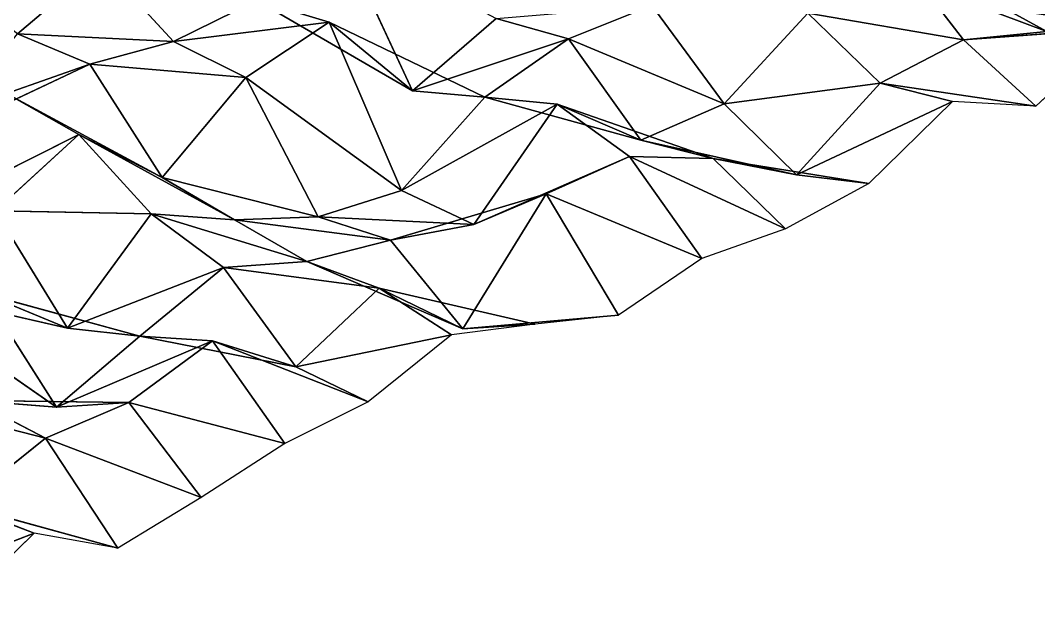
# Model space of a CAD drawing. Header units: metres. Extents: x -3703 to 431, y -1555 to 134.
# Drawn here: x -2670.3 to -2506.6, y -1268.5 to -1173 of the extents above; entities that cross this region are included whole.
import ezdxf

# ---------------------------------------------------------------- set-up
doc = ezdxf.new("R2010")
doc.units = ezdxf.units.M

msp = doc.modelspace()

# ---------------------------------------------------------------- linework, layer by layer
for p, q in [((-2618.883, -1159.2405, -6143.5605), (-2607.2554, -1184.2855, -6178.287)), ((-2607.2554, -1184.2855, -6178.287), (-2618.883, -1159.2405, -6143.5605)), ((-2505.2908, -1174.7607, -6163.92), (-2530.3347, -1160.9695, -6154.1724)), ((-2530.3347, -1160.9695, -6154.1724), (-2518.7073, -1176.0824, -6191.1196)), ((-2518.7073, -1176.0824, -6191.1196), (-2530.3347, -1160.9695, -6154.1724)), ((-2530.3347, -1160.9695, -6154.1724), (-2505.2908, -1174.7607, -6163.92)), ((-2657.3433, -1163.7031, -6157.227), (-2670.7598, -1175.1533, -6182.162)), ((-2670.7598, -1175.1533, -6182.162), (-2657.3433, -1163.7031, -6157.227)), ((-2657.3433, -1163.7031, -6157.227), (-2645.7158, -1176.3516, -6194.725)), ((-2645.7158, -1176.3516, -6194.725), (-2657.3433, -1163.7031, -6157.227)), ((-2632.2993, -1169.7794, -6168.6997), (-2645.7158, -1176.3516, -6194.725)), ((-2645.7158, -1176.3516, -6194.725), (-2632.2993, -1169.7794, -6168.6997)), ((-2607.2554, -1184.2855, -6178.287), (-2632.2993, -1169.7794, -6168.6997)), ((-2632.2993, -1169.7794, -6168.6997), (-2620.6719, -1173.2582, -6208.248)), ((-2620.6719, -1173.2582, -6208.248), (-2632.2993, -1169.7794, -6168.6997)), ((-2632.2993, -1169.7794, -6168.6997), (-2607.2554, -1184.2855, -6178.287)), ((-2568.7952, -1170.5958, -6166.684), (-2582.2114, -1175.9569, -6192.9805)), ((-2582.2114, -1175.9569, -6192.9805), (-2568.7952, -1170.5958, -6166.684)), ((-2568.7952, -1170.5958, -6166.684), (-2557.1675, -1186.3628, -6203.485)), ((-2557.1675, -1186.3628, -6203.485), (-2568.7952, -1170.5958, -6166.684)), ((-2543.7512, -1171.8175, -6179.242), (-2557.1675, -1186.3628, -6203.485)), ((-2557.1675, -1186.3628, -6203.485), (-2543.7512, -1171.8175, -6179.242)), ((-2518.7073, -1176.0824, -6191.1196), (-2543.7512, -1171.8175, -6179.242)), ((-2543.7512, -1171.8175, -6179.242), (-2532.1235, -1183.045, -6217.058)), ((-2532.1235, -1183.045, -6217.058), (-2543.7512, -1171.8175, -6179.242)), ((-2543.7512, -1171.8175, -6179.242), (-2518.7073, -1176.0824, -6191.1196)), ((-2516.9182, -1170.4098, -6124.5654), (-2505.2908, -1174.7607, -6163.92)), ((-2505.2908, -1174.7607, -6163.92), (-2516.9182, -1170.4098, -6124.5654)), ((-2620.6719, -1173.2582, -6208.248), (-2645.7158, -1176.3516, -6194.725)), ((-2645.7158, -1176.3516, -6194.725), (-2620.6719, -1173.2582, -6208.248)), ((-2620.6719, -1173.2582, -6208.248), (-2634.0881, -1182.1465, -6233.7563)), ((-2634.0881, -1182.1465, -6233.7563), (-2620.6719, -1173.2582, -6208.248)), ((-2607.2554, -1184.2855, -6178.287), (-2620.6719, -1173.2582, -6208.248)), ((-2595.628, -1185.3151, -6218.3833), (-2620.6719, -1173.2582, -6208.248)), ((-2620.6719, -1173.2582, -6208.248), (-2607.2554, -1184.2855, -6178.287)), ((-2620.6719, -1173.2582, -6208.248), (-2609.0442, -1200.3513, -6242.517)), ((-2609.0442, -1200.3513, -6242.517), (-2620.6719, -1173.2582, -6208.248)), ((-2620.6719, -1173.2582, -6208.248), (-2595.628, -1185.3151, -6218.3833)), ((-2593.839, -1172.6708, -6153.3887), (-2607.2554, -1184.2855, -6178.287)), ((-2607.2554, -1184.2855, -6178.287), (-2593.839, -1172.6708, -6153.3887)), ((-2593.839, -1172.6708, -6153.3887), (-2582.2114, -1175.9569, -6192.9805)), ((-2582.2114, -1175.9569, -6192.9805), (-2593.839, -1172.6708, -6153.3887)), ((-2645.7158, -1176.3516, -6194.725), (-2670.7598, -1175.1533, -6182.162)), ((-2670.7598, -1175.1533, -6182.162), (-2659.132, -1180.0076, -6221.404)), ((-2659.132, -1180.0076, -6221.404), (-2670.7598, -1175.1533, -6182.162)), ((-2670.7598, -1175.1533, -6182.162), (-2645.7158, -1176.3516, -6194.725)), ((-2493.6633, -1174.2623, -6204.358), (-2518.7073, -1176.0824, -6191.1196)), ((-2518.7073, -1176.0824, -6191.1196), (-2493.6633, -1174.2623, -6204.358)), ((-2505.2908, -1174.7607, -6163.92), (-2518.7073, -1176.0824, -6191.1196)), ((-2518.7073, -1176.0824, -6191.1196), (-2505.2908, -1174.7607, -6163.92)), ((-2493.6633, -1174.2623, -6204.358), (-2507.0796, -1186.7595, -6229.0586)), ((-2645.7158, -1176.3516, -6194.725), (-2659.132, -1180.0076, -6221.404)), ((-2659.132, -1180.0076, -6221.404), (-2645.7158, -1176.3516, -6194.725)), ((-2645.7158, -1176.3516, -6194.725), (-2634.0881, -1182.1465, -6233.7563)), ((-2634.0881, -1182.1465, -6233.7563), (-2645.7158, -1176.3516, -6194.725)), ((-2582.2114, -1175.9569, -6192.9805), (-2607.2554, -1184.2855, -6178.287)), ((-2607.2554, -1184.2855, -6178.287), (-2582.2114, -1175.9569, -6192.9805)), ((-2582.2114, -1175.9569, -6192.9805), (-2595.628, -1185.3151, -6218.3833)), ((-2595.628, -1185.3151, -6218.3833), (-2582.2114, -1175.9569, -6192.9805)), ((-2557.1675, -1186.3628, -6203.485), (-2582.2114, -1175.9569, -6192.9805)), ((-2582.2114, -1175.9569, -6192.9805), (-2570.584, -1192.2385, -6229.6665)), ((-2570.584, -1192.2385, -6229.6665), (-2582.2114, -1175.9569, -6192.9805)), ((-2582.2114, -1175.9569, -6192.9805), (-2557.1675, -1186.3628, -6203.485)), ((-2518.7073, -1176.0824, -6191.1196), (-2532.1235, -1183.045, -6217.058)), ((-2532.1235, -1183.045, -6217.058), (-2518.7073, -1176.0824, -6191.1196)), ((-2518.7073, -1176.0824, -6191.1196), (-2507.0796, -1186.7595, -6229.0586)), ((-2507.0796, -1186.7595, -6229.0586), (-2518.7073, -1176.0824, -6191.1196)), ((-2659.132, -1180.0076, -6221.404), (-2684.176, -1191.7936, -6205.937)), ((-2684.176, -1191.7936, -6205.937), (-2659.132, -1180.0076, -6221.404)), ((-2659.132, -1180.0076, -6221.404), (-2672.5486, -1184.7507, -6247.8384)), ((-2672.5486, -1184.7507, -6247.8384), (-2659.132, -1180.0076, -6221.404)), ((-2634.0881, -1182.1465, -6233.7563), (-2659.132, -1180.0076, -6221.404)), ((-2659.132, -1180.0076, -6221.404), (-2647.5046, -1198.2333, -6257.655)), ((-2647.5046, -1198.2333, -6257.655), (-2659.132, -1180.0076, -6221.404)), ((-2659.132, -1180.0076, -6221.404), (-2634.0881, -1182.1465, -6233.7563)), ((-2634.0881, -1182.1465, -6233.7563), (-2647.5046, -1198.2333, -6257.655)), ((-2647.5046, -1198.2333, -6257.655), (-2634.0881, -1182.1465, -6233.7563)), ((-2609.0442, -1200.3513, -6242.517), (-2634.0881, -1182.1465, -6233.7563)), ((-2634.0881, -1182.1465, -6233.7563), (-2622.4607, -1204.584, -6269.066)), ((-2622.4607, -1204.584, -6269.066), (-2634.0881, -1182.1465, -6233.7563)), ((-2634.0881, -1182.1465, -6233.7563), (-2609.0442, -1200.3513, -6242.517)), ((-2532.1235, -1183.045, -6217.058), (-2557.1675, -1186.3628, -6203.485)), ((-2557.1675, -1186.3628, -6203.485), (-2532.1235, -1183.045, -6217.058)), ((-2532.1235, -1183.045, -6217.058), (-2545.54, -1197.7988, -6241.2544)), ((-2545.54, -1197.7988, -6241.2544), (-2532.1235, -1183.045, -6217.058)), ((-2507.0796, -1186.7595, -6229.0586), (-2532.1235, -1183.045, -6217.058)), ((-2532.1235, -1183.045, -6217.058), (-2520.496, -1186.0106, -6256.7217)), ((-2520.496, -1186.0106, -6256.7217), (-2532.1235, -1183.045, -6217.058)), ((-2532.1235, -1183.045, -6217.058), (-2507.0796, -1186.7595, -6229.0586)), ((-2647.5046, -1198.2333, -6257.655), (-2672.5486, -1184.7507, -6247.8384)), ((-2672.5486, -1184.7507, -6247.8384), (-2660.9211, -1191.3154, -6286.697)), ((-2660.9211, -1191.3154, -6286.697), (-2672.5486, -1184.7507, -6247.8384)), ((-2672.5486, -1184.7507, -6247.8384), (-2647.5046, -1198.2333, -6257.655)), ((-2607.2554, -1184.2855, -6178.287), (-2595.628, -1185.3151, -6218.3833)), ((-2595.628, -1185.3151, -6218.3833), (-2607.2554, -1184.2855, -6178.287)), ((-2595.628, -1185.3151, -6218.3833), (-2609.0442, -1200.3513, -6242.517)), ((-2609.0442, -1200.3513, -6242.517), (-2595.628, -1185.3151, -6218.3833)), ((-2584.0002, -1186.4451, -6258.4575), (-2609.0442, -1200.3513, -6242.517)), ((-2609.0442, -1200.3513, -6242.517), (-2584.0002, -1186.4451, -6258.4575)), ((-2584.0002, -1186.4451, -6258.4575), (-2597.4167, -1205.7952, -6281.6265)), ((-2597.4167, -1205.7952, -6281.6265), (-2584.0002, -1186.4451, -6258.4575)), ((-2570.584, -1192.2385, -6229.6665), (-2595.628, -1185.3151, -6218.3833)), ((-2595.628, -1185.3151, -6218.3833), (-2584.0002, -1186.4451, -6258.4575)), ((-2584.0002, -1186.4451, -6258.4575), (-2595.628, -1185.3151, -6218.3833)), ((-2595.628, -1185.3151, -6218.3833), (-2570.584, -1192.2385, -6229.6665)), ((-2570.584, -1192.2385, -6229.6665), (-2584.0002, -1186.4451, -6258.4575)), ((-2558.9563, -1195.1584, -6269.341), (-2584.0002, -1186.4451, -6258.4575)), ((-2584.0002, -1186.4451, -6258.4575), (-2570.584, -1192.2385, -6229.6665)), ((-2584.0002, -1186.4451, -6258.4575), (-2572.3728, -1194.8413, -6296.9067)), ((-2572.3728, -1194.8413, -6296.9067), (-2584.0002, -1186.4451, -6258.4575)), ((-2584.0002, -1186.4451, -6258.4575), (-2558.9563, -1195.1584, -6269.341)), ((-2557.1675, -1186.3628, -6203.485), (-2570.584, -1192.2385, -6229.6665)), ((-2570.584, -1192.2385, -6229.6665), (-2557.1675, -1186.3628, -6203.485)), ((-2557.1675, -1186.3628, -6203.485), (-2545.54, -1197.7988, -6241.2544)), ((-2545.54, -1197.7988, -6241.2544), (-2557.1675, -1186.3628, -6203.485)), ((-2520.496, -1186.0106, -6256.7217), (-2545.54, -1197.7988, -6241.2544)), ((-2545.54, -1197.7988, -6241.2544), (-2520.496, -1186.0106, -6256.7217)), ((-2520.496, -1186.0106, -6256.7217), (-2533.9124, -1199.1749, -6281.2734)), ((-2507.0796, -1186.7595, -6229.0586), (-2520.496, -1186.0106, -6256.7217)), ((-2660.9211, -1191.3154, -6286.697), (-2685.965, -1203.9081, -6271.05)), ((-2685.965, -1203.9081, -6271.05), (-2660.9211, -1191.3154, -6286.697)), ((-2660.9211, -1191.3154, -6286.697), (-2674.3374, -1203.6062, -6311.444)), ((-2674.3374, -1203.6062, -6311.444), (-2660.9211, -1191.3154, -6286.697)), ((-2647.5046, -1198.2333, -6257.655), (-2660.9211, -1191.3154, -6286.697)), ((-2635.8772, -1205.0397, -6296.4595), (-2660.9211, -1191.3154, -6286.697)), ((-2660.9211, -1191.3154, -6286.697), (-2647.5046, -1198.2333, -6257.655)), ((-2660.9211, -1191.3154, -6286.697), (-2649.2935, -1204.0732, -6324.171)), ((-2649.2935, -1204.0732, -6324.171), (-2660.9211, -1191.3154, -6286.697)), ((-2660.9211, -1191.3154, -6286.697), (-2635.8772, -1205.0397, -6296.4595)), ((-2545.54, -1197.7988, -6241.2544), (-2570.584, -1192.2385, -6229.6665)), ((-2570.584, -1192.2385, -6229.6665), (-2558.9563, -1195.1584, -6269.341)), ((-2558.9563, -1195.1584, -6269.341), (-2570.584, -1192.2385, -6229.6665)), ((-2570.584, -1192.2385, -6229.6665), (-2545.54, -1197.7988, -6241.2544)), ((-2572.3728, -1194.8413, -6296.9067), (-2597.4167, -1205.7952, -6281.6265)), ((-2597.4167, -1205.7952, -6281.6265), (-2572.3728, -1194.8413, -6296.9067)), ((-2572.3728, -1194.8413, -6296.9067), (-2585.7893, -1200.8644, -6323.055)), ((-2585.7893, -1200.8644, -6323.055), (-2572.3728, -1194.8413, -6296.9067)), ((-2558.9563, -1195.1584, -6269.341), (-2572.3728, -1194.8413, -6296.9067)), ((-2547.3289, -1206.4834, -6307.135), (-2572.3728, -1194.8413, -6296.9067)), ((-2572.3728, -1194.8413, -6296.9067), (-2558.9563, -1195.1584, -6269.341)), ((-2572.3728, -1194.8413, -6296.9067), (-2560.7454, -1211.2816, -6333.557)), ((-2560.7454, -1211.2816, -6333.557), (-2572.3728, -1194.8413, -6296.9067)), ((-2572.3728, -1194.8413, -6296.9067), (-2547.3289, -1206.4834, -6307.135)), ((-2545.54, -1197.7988, -6241.2544), (-2558.9563, -1195.1584, -6269.341)), ((-2533.9124, -1199.1749, -6281.2734), (-2558.9563, -1195.1584, -6269.341)), ((-2558.9563, -1195.1584, -6269.341), (-2545.54, -1197.7988, -6241.2544)), ((-2558.9563, -1195.1584, -6269.341), (-2547.3289, -1206.4834, -6307.135)), ((-2547.3289, -1206.4834, -6307.135), (-2558.9563, -1195.1584, -6269.341)), ((-2558.9563, -1195.1584, -6269.341), (-2533.9124, -1199.1749, -6281.2734)), ((-2545.54, -1197.7988, -6241.2544), (-2533.9124, -1199.1749, -6281.2734)), ((-2533.9124, -1199.1749, -6281.2734), (-2545.54, -1197.7988, -6241.2544)), ((-2622.4607, -1204.584, -6269.066), (-2647.5046, -1198.2333, -6257.655)), ((-2647.5046, -1198.2333, -6257.655), (-2635.8772, -1205.0397, -6296.4595)), ((-2635.8772, -1205.0397, -6296.4595), (-2647.5046, -1198.2333, -6257.655)), ((-2647.5046, -1198.2333, -6257.655), (-2622.4607, -1204.584, -6269.066)), ((-2533.9124, -1199.1749, -6281.2734), (-2547.3289, -1206.4834, -6307.135)), ((-2609.0442, -1200.3513, -6242.517), (-2622.4607, -1204.584, -6269.066)), ((-2622.4607, -1204.584, -6269.066), (-2609.0442, -1200.3513, -6242.517)), ((-2585.7893, -1200.8644, -6323.055), (-2610.8333, -1208.2933, -6308.563)), ((-2610.8333, -1208.2933, -6308.563), (-2585.7893, -1200.8644, -6323.055)), ((-2609.0442, -1200.3513, -6242.517), (-2597.4167, -1205.7952, -6281.6265)), ((-2597.4167, -1205.7952, -6281.6265), (-2609.0442, -1200.3513, -6242.517)), ((-2585.7893, -1200.8644, -6323.055), (-2599.2056, -1222.5731, -6345.6963)), ((-2599.2056, -1222.5731, -6345.6963), (-2585.7893, -1200.8644, -6323.055)), ((-2597.4167, -1205.7952, -6281.6265), (-2585.7893, -1200.8644, -6323.055)), ((-2585.7893, -1200.8644, -6323.055), (-2597.4167, -1205.7952, -6281.6265)), ((-2560.7454, -1211.2816, -6333.557), (-2585.7893, -1200.8644, -6323.055)), ((-2585.7893, -1200.8644, -6323.055), (-2574.1616, -1220.3546, -6359.024)), ((-2574.1616, -1220.3546, -6359.024), (-2585.7893, -1200.8644, -6323.055)), ((-2585.7893, -1200.8644, -6323.055), (-2560.7454, -1211.2816, -6333.557)), ((-2649.2935, -1204.0732, -6324.171), (-2674.3374, -1203.6062, -6311.444)), ((-2674.3374, -1203.6062, -6311.444), (-2662.71, -1222.48, -6347.551)), ((-2662.71, -1222.48, -6347.551), (-2674.3374, -1203.6062, -6311.444)), ((-2674.3374, -1203.6062, -6311.444), (-2649.2935, -1204.0732, -6324.171)), ((-2649.2935, -1204.0732, -6324.171), (-2662.71, -1222.48, -6347.551)), ((-2662.71, -1222.48, -6347.551), (-2649.2935, -1204.0732, -6324.171)), ((-2635.8772, -1205.0397, -6296.4595), (-2649.2935, -1204.0732, -6324.171)), ((-2624.2495, -1211.7472, -6335.286), (-2649.2935, -1204.0732, -6324.171)), ((-2649.2935, -1204.0732, -6324.171), (-2635.8772, -1205.0397, -6296.4595)), ((-2649.2935, -1204.0732, -6324.171), (-2637.666, -1212.7131, -6362.566)), ((-2637.666, -1212.7131, -6362.566), (-2649.2935, -1204.0732, -6324.171)), ((-2649.2935, -1204.0732, -6324.171), (-2624.2495, -1211.7472, -6335.286)), ((-2622.4607, -1204.584, -6269.066), (-2635.8772, -1205.0397, -6296.4595)), ((-2635.8772, -1205.0397, -6296.4595), (-2622.4607, -1204.584, -6269.066)), ((-2597.4167, -1205.7952, -6281.6265), (-2622.4607, -1204.584, -6269.066)), ((-2622.4607, -1204.584, -6269.066), (-2610.8333, -1208.2933, -6308.563)), ((-2610.8333, -1208.2933, -6308.563), (-2622.4607, -1204.584, -6269.066)), ((-2622.4607, -1204.584, -6269.066), (-2597.4167, -1205.7952, -6281.6265)), ((-2610.8333, -1208.2933, -6308.563), (-2635.8772, -1205.0397, -6296.4595)), ((-2635.8772, -1205.0397, -6296.4595), (-2624.2495, -1211.7472, -6335.286)), ((-2624.2495, -1211.7472, -6335.286), (-2635.8772, -1205.0397, -6296.4595)), ((-2635.8772, -1205.0397, -6296.4595), (-2610.8333, -1208.2933, -6308.563)), ((-2597.4167, -1205.7952, -6281.6265), (-2610.8333, -1208.2933, -6308.563)), ((-2610.8333, -1208.2933, -6308.563), (-2597.4167, -1205.7952, -6281.6265)), ((-2547.3289, -1206.4834, -6307.135), (-2560.7454, -1211.2816, -6333.557)), ((-2610.8333, -1208.2933, -6308.563), (-2624.2495, -1211.7472, -6335.286)), ((-2624.2495, -1211.7472, -6335.286), (-2610.8333, -1208.2933, -6308.563)), ((-2610.8333, -1208.2933, -6308.563), (-2599.2056, -1222.5731, -6345.6963)), ((-2599.2056, -1222.5731, -6345.6963), (-2610.8333, -1208.2933, -6308.563)), ((-2637.666, -1212.7131, -6362.566), (-2662.71, -1222.48, -6347.551)), ((-2662.71, -1222.48, -6347.551), (-2637.666, -1212.7131, -6362.566)), ((-2637.666, -1212.7131, -6362.566), (-2651.0825, -1223.7604, -6387.591)), ((-2651.0825, -1223.7604, -6387.591), (-2637.666, -1212.7131, -6362.566)), ((-2624.2495, -1211.7472, -6335.286), (-2637.666, -1212.7131, -6362.566)), ((-2637.666, -1212.7131, -6362.566), (-2624.2495, -1211.7472, -6335.286)), ((-2612.622, -1216.0469, -6374.652), (-2637.666, -1212.7131, -6362.566)), ((-2637.666, -1212.7131, -6362.566), (-2626.0386, -1228.6669, -6399.325)), ((-2626.0386, -1228.6669, -6399.325), (-2637.666, -1212.7131, -6362.566)), ((-2637.666, -1212.7131, -6362.566), (-2612.622, -1216.0469, -6374.652)), ((-2599.2056, -1222.5731, -6345.6963), (-2624.2495, -1211.7472, -6335.286)), ((-2624.2495, -1211.7472, -6335.286), (-2612.622, -1216.0469, -6374.652)), ((-2612.622, -1216.0469, -6374.652), (-2624.2495, -1211.7472, -6335.286)), ((-2624.2495, -1211.7472, -6335.286), (-2599.2056, -1222.5731, -6345.6963)), ((-2560.7454, -1211.2816, -6333.557), (-2574.1616, -1220.3546, -6359.024)), ((-2612.622, -1216.0469, -6374.652), (-2626.0386, -1228.6669, -6399.325)), ((-2626.0386, -1228.6669, -6399.325), (-2612.622, -1216.0469, -6374.652)), ((-2599.2056, -1222.5731, -6345.6963), (-2612.622, -1216.0469, -6374.652)), ((-2587.5781, -1221.8289, -6386.19), (-2612.622, -1216.0469, -6374.652)), ((-2612.622, -1216.0469, -6374.652), (-2599.2056, -1222.5731, -6345.6963)), ((-2612.622, -1216.0469, -6374.652), (-2600.9946, -1223.5533, -6413.3)), ((-2600.9946, -1223.5533, -6413.3), (-2612.622, -1216.0469, -6374.652)), ((-2612.622, -1216.0469, -6374.652), (-2587.5781, -1221.8289, -6386.19)), ((-2664.4988, -1235.167, -6412.5356), (-2689.5427, -1217.7644, -6403.5957)), ((-2689.5427, -1217.7644, -6403.5957), (-2664.4988, -1235.167, -6412.5356)), ((-2662.71, -1222.48, -6347.551), (-2687.754, -1216.7389, -6336.0034)), ((-2687.754, -1216.7389, -6336.0034), (-2662.71, -1222.48, -6347.551)), ((-2662.71, -1222.48, -6347.551), (-2676.1265, -1216.924, -6376.2886)), ((-2651.0825, -1223.7604, -6387.591), (-2676.1265, -1216.924, -6376.2886)), ((-2676.1265, -1216.924, -6376.2886), (-2662.71, -1222.48, -6347.551)), ((-2676.1265, -1216.924, -6376.2886), (-2664.4988, -1235.167, -6412.5356)), ((-2664.4988, -1235.167, -6412.5356), (-2676.1265, -1216.924, -6376.2886)), ((-2676.1265, -1216.924, -6376.2886), (-2651.0825, -1223.7604, -6387.591)), ((-2574.1616, -1220.3546, -6359.024), (-2599.2056, -1222.5731, -6345.6963)), ((-2599.2056, -1222.5731, -6345.6963), (-2574.1616, -1220.3546, -6359.024)), ((-2574.1616, -1220.3546, -6359.024), (-2587.5781, -1221.8289, -6386.19)), ((-2662.71, -1222.48, -6347.551), (-2651.0825, -1223.7604, -6387.591)), ((-2651.0825, -1223.7604, -6387.591), (-2662.71, -1222.48, -6347.551)), ((-2587.5781, -1221.8289, -6386.19), (-2600.9946, -1223.5533, -6413.3)), ((-2599.2056, -1222.5731, -6345.6963), (-2587.5781, -1221.8289, -6386.19)), ((-2587.5781, -1221.8289, -6386.19), (-2599.2056, -1222.5731, -6345.6963)), ((-2651.0825, -1223.7604, -6387.591), (-2664.4988, -1235.167, -6412.5356)), ((-2664.4988, -1235.167, -6412.5356), (-2651.0825, -1223.7604, -6387.591)), ((-2626.0386, -1228.6669, -6399.325), (-2651.0825, -1223.7604, -6387.591)), ((-2651.0825, -1223.7604, -6387.591), (-2639.4548, -1224.5068, -6427.7505)), ((-2639.4548, -1224.5068, -6427.7505), (-2651.0825, -1223.7604, -6387.591)), ((-2651.0825, -1223.7604, -6387.591), (-2626.0386, -1228.6669, -6399.325)), ((-2600.9946, -1223.5533, -6413.3), (-2626.0386, -1228.6669, -6399.325)), ((-2626.0386, -1228.6669, -6399.325), (-2600.9946, -1223.5533, -6413.3)), ((-2600.9946, -1223.5533, -6413.3), (-2614.411, -1234.3152, -6438.3887)), ((-2639.4548, -1224.5068, -6427.7505), (-2664.4988, -1235.167, -6412.5356)), ((-2664.4988, -1235.167, -6412.5356), (-2639.4548, -1224.5068, -6427.7505)), ((-2639.4548, -1224.5068, -6427.7505), (-2652.8713, -1234.4163, -6453.0303)), ((-2652.8713, -1234.4163, -6453.0303), (-2639.4548, -1224.5068, -6427.7505)), ((-2626.0386, -1228.6669, -6399.325), (-2639.4548, -1224.5068, -6427.7505)), ((-2614.411, -1234.3152, -6438.3887), (-2639.4548, -1224.5068, -6427.7505)), ((-2639.4548, -1224.5068, -6427.7505), (-2626.0386, -1228.6669, -6399.325)), ((-2639.4548, -1224.5068, -6427.7505), (-2627.8274, -1241.0342, -6464.3813)), ((-2627.8274, -1241.0342, -6464.3813), (-2639.4548, -1224.5068, -6427.7505)), ((-2639.4548, -1224.5068, -6427.7505), (-2614.411, -1234.3152, -6438.3887)), ((-2626.0386, -1228.6669, -6399.325), (-2614.411, -1234.3152, -6438.3887)), ((-2614.411, -1234.3152, -6438.3887), (-2626.0386, -1228.6669, -6399.325)), ((-2666.2876, -1240.145, -6479.2446), (-2691.3315, -1233.7297, -6467.8477)), ((-2691.3315, -1233.7297, -6467.8477), (-2666.2876, -1240.145, -6479.2446)), ((-2664.4988, -1235.167, -6412.5356), (-2677.9153, -1234.093, -6440.271)), ((-2652.8713, -1234.4163, -6453.0303), (-2677.9153, -1234.093, -6440.271)), ((-2677.9153, -1234.093, -6440.271), (-2664.4988, -1235.167, -6412.5356)), ((-2677.9153, -1234.093, -6440.271), (-2666.2876, -1240.145, -6479.2446)), ((-2666.2876, -1240.145, -6479.2446), (-2677.9153, -1234.093, -6440.271)), ((-2677.9153, -1234.093, -6440.271), (-2652.8713, -1234.4163, -6453.0303)), ((-2652.8713, -1234.4163, -6453.0303), (-2666.2876, -1240.145, -6479.2446)), ((-2666.2876, -1240.145, -6479.2446), (-2652.8713, -1234.4163, -6453.0303)), ((-2664.4988, -1235.167, -6412.5356), (-2652.8713, -1234.4163, -6453.0303)), ((-2652.8713, -1234.4163, -6453.0303), (-2664.4988, -1235.167, -6412.5356)), ((-2627.8274, -1241.0342, -6464.3813), (-2652.8713, -1234.4163, -6453.0303)), ((-2652.8713, -1234.4163, -6453.0303), (-2641.2437, -1249.7123, -6489.9365)), ((-2641.2437, -1249.7123, -6489.9365), (-2652.8713, -1234.4163, -6453.0303)), ((-2652.8713, -1234.4163, -6453.0303), (-2627.8274, -1241.0342, -6464.3813)), ((-2614.411, -1234.3152, -6438.3887), (-2627.8274, -1241.0342, -6464.3813)), ((-2666.2876, -1240.145, -6479.2446), (-2679.704, -1250.9537, -6504.323)), ((-2679.704, -1250.9537, -6504.323), (-2666.2876, -1240.145, -6479.2446)), ((-2641.2437, -1249.7123, -6489.9365), (-2666.2876, -1240.145, -6479.2446)), ((-2666.2876, -1240.145, -6479.2446), (-2654.6602, -1257.8594, -6515.6104)), ((-2654.6602, -1257.8594, -6515.6104), (-2666.2876, -1240.145, -6479.2446)), ((-2666.2876, -1240.145, -6479.2446), (-2641.2437, -1249.7123, -6489.9365)), ((-2627.8274, -1241.0342, -6464.3813), (-2641.2437, -1249.7123, -6489.9365)), ((-2641.2437, -1249.7123, -6489.9365), (-2654.6602, -1257.8594, -6515.6104)), ((-2654.6602, -1257.8594, -6515.6104), (-2679.704, -1250.9537, -6504.323)), ((-2679.704, -1250.9537, -6504.323), (-2668.0767, -1255.453, -6543.644)), ((-2668.0767, -1255.453, -6543.644), (-2679.704, -1250.9537, -6504.323)), ((-2679.704, -1250.9537, -6504.323), (-2654.6602, -1257.8594, -6515.6104)), ((-2668.0767, -1255.453, -6543.644), (-2693.1206, -1265.0753, -6528.661)), ((-2693.1206, -1265.0753, -6528.661), (-2668.0767, -1255.453, -6543.644)), ((-2668.0767, -1255.453, -6543.644), (-2681.493, -1268.5326, -6568.2144)), ((-2654.6602, -1257.8594, -6515.6104), (-2668.0767, -1255.453, -6543.644))]:
    msp.add_line(p, q)
for points in [[(-2503.502, -1156.8662, -6100.0986), (-2491.8743, -1174.0853, -6136.575), (-2516.9182, -1170.4098, -6124.5654), (-2516.9182, -1170.4097, -6124.5654)], [(-2618.883, -1159.2405, -6143.5605), (-2607.2554, -1184.2855, -6178.287), (-2632.2993, -1169.7794, -6168.6997), (-2632.2993, -1169.7793, -6168.6997)], [(-2607.2554, -1184.2855, -6178.287), (-2618.883, -1159.2405, -6143.5605), (-2593.839, -1172.6708, -6153.3887), (-2593.839, -1172.6707, -6153.3887)], [(-2530.3347, -1160.9695, -6154.1724), (-2518.7073, -1176.0824, -6191.1196), (-2543.7512, -1171.8175, -6179.242), (-2543.7512, -1171.8174, -6179.242)], [(-2516.9182, -1170.4098, -6124.5654), (-2505.2908, -1174.7607, -6163.92), (-2530.3347, -1160.9695, -6154.1724), (-2530.3347, -1160.9694, -6154.1724)], [(-2518.7073, -1176.0824, -6191.1196), (-2530.3347, -1160.9695, -6154.1724), (-2505.2908, -1174.7607, -6163.92), (-2505.2908, -1174.7606, -6163.92)], [(-2670.7598, -1175.1533, -6182.162), (-2682.3875, -1166.2396, -6143.8286), (-2657.3433, -1163.7031, -6157.227), (-2657.3433, -1163.703, -6157.227)], [(-2657.3433, -1163.7031, -6157.227), (-2645.7158, -1176.3516, -6194.725), (-2670.7598, -1175.1533, -6182.162), (-2670.7598, -1175.1532, -6182.162)], [(-2645.7158, -1176.3516, -6194.725), (-2657.3433, -1163.7031, -6157.227), (-2632.2993, -1169.7794, -6168.6997), (-2632.2993, -1169.7793, -6168.6997)], [(-2632.2993, -1169.7794, -6168.6997), (-2620.6719, -1173.2582, -6208.248), (-2645.7158, -1176.3516, -6194.725), (-2645.7158, -1176.3514, -6194.725)], [(-2620.6719, -1173.2582, -6208.248), (-2632.2993, -1169.7794, -6168.6997), (-2607.2554, -1184.2855, -6178.287), (-2607.2554, -1184.2854, -6178.287)], [(-2582.2114, -1175.9569, -6192.9805), (-2593.839, -1172.6708, -6153.3887), (-2568.7952, -1170.5958, -6166.684), (-2568.7952, -1170.5957, -6166.684)], [(-2568.7952, -1170.5958, -6166.684), (-2557.1675, -1186.3628, -6203.485), (-2582.2114, -1175.9569, -6192.9805), (-2582.2114, -1175.9568, -6192.9805)], [(-2557.1675, -1186.3628, -6203.485), (-2568.7952, -1170.5958, -6166.684), (-2543.7512, -1171.8175, -6179.242), (-2543.7512, -1171.8174, -6179.242)], [(-2543.7512, -1171.8175, -6179.242), (-2532.1235, -1183.045, -6217.058), (-2557.1675, -1186.3628, -6203.485), (-2557.1675, -1186.3627, -6203.485)], [(-2532.1235, -1183.045, -6217.058), (-2543.7512, -1171.8175, -6179.242), (-2518.7073, -1176.0824, -6191.1196), (-2518.7073, -1176.0823, -6191.1196)], [(-2505.2908, -1174.7607, -6163.92), (-2516.9182, -1170.4098, -6124.5654), (-2491.8743, -1174.0853, -6136.575), (-2491.8743, -1174.0852, -6136.575)], [(-2634.0881, -1182.1465, -6233.7563), (-2645.7158, -1176.3516, -6194.725), (-2620.6719, -1173.2582, -6208.248), (-2620.6719, -1173.258, -6208.248)], [(-2620.6719, -1173.2582, -6208.248), (-2609.0442, -1200.3513, -6242.517), (-2634.0881, -1182.1465, -6233.7563), (-2634.0881, -1182.1464, -6233.7563)], [(-2607.2554, -1184.2855, -6178.287), (-2595.628, -1185.3151, -6218.3833), (-2620.6719, -1173.2582, -6208.248), (-2620.6719, -1173.258, -6208.248)], [(-2609.0442, -1200.3513, -6242.517), (-2620.6719, -1173.2582, -6208.248), (-2595.628, -1185.3151, -6218.3833), (-2595.628, -1185.315, -6218.3833)], [(-2593.839, -1172.6708, -6153.3887), (-2582.2114, -1175.9569, -6192.9805), (-2607.2554, -1184.2855, -6178.287), (-2607.2554, -1184.2854, -6178.287)], [(-2670.7598, -1175.1533, -6182.162), (-2659.132, -1180.0076, -6221.404), (-2684.176, -1191.7936, -6205.937), (-2684.176, -1191.7935, -6205.937)], [(-2659.132, -1180.0076, -6221.404), (-2670.7598, -1175.1533, -6182.162), (-2645.7158, -1176.3516, -6194.725), (-2645.7158, -1176.3514, -6194.725)], [(-2507.0796, -1186.7595, -6229.0586), (-2518.7073, -1176.0824, -6191.1196), (-2493.6633, -1174.2623, -6204.358), (-2493.6633, -1174.2622, -6204.358)], [(-2505.2908, -1174.7607, -6163.92), (-2493.6633, -1174.2623, -6204.358), (-2518.7073, -1176.0824, -6191.1196), (-2518.7073, -1176.0823, -6191.1196)], [(-2645.7158, -1176.3516, -6194.725), (-2634.0881, -1182.1465, -6233.7563), (-2659.132, -1180.0076, -6221.404), (-2659.132, -1180.0074, -6221.404)], [(-2595.628, -1185.3151, -6218.3833), (-2607.2554, -1184.2855, -6178.287), (-2582.2114, -1175.9569, -6192.9805), (-2582.2114, -1175.9568, -6192.9805)], [(-2582.2114, -1175.9569, -6192.9805), (-2570.584, -1192.2385, -6229.6665), (-2595.628, -1185.3151, -6218.3833), (-2595.628, -1185.315, -6218.3833)], [(-2570.584, -1192.2385, -6229.6665), (-2582.2114, -1175.9569, -6192.9805), (-2557.1675, -1186.3628, -6203.485), (-2557.1675, -1186.3627, -6203.485)], [(-2518.7073, -1176.0824, -6191.1196), (-2507.0796, -1186.7595, -6229.0586), (-2532.1235, -1183.045, -6217.058), (-2532.1235, -1183.0449, -6217.058)], [(-2672.5486, -1184.7507, -6247.8384), (-2684.176, -1191.7936, -6205.937), (-2659.132, -1180.0076, -6221.404), (-2659.132, -1180.0074, -6221.404)], [(-2659.132, -1180.0076, -6221.404), (-2647.5046, -1198.2333, -6257.655), (-2672.5486, -1184.7507, -6247.8384), (-2672.5486, -1184.7506, -6247.8384)], [(-2647.5046, -1198.2333, -6257.655), (-2659.132, -1180.0076, -6221.404), (-2634.0881, -1182.1465, -6233.7563), (-2634.0881, -1182.1464, -6233.7563)], [(-2634.0881, -1182.1465, -6233.7563), (-2622.4607, -1204.584, -6269.066), (-2647.5046, -1198.2333, -6257.655), (-2647.5046, -1198.2332, -6257.655)], [(-2622.4607, -1204.584, -6269.066), (-2634.0881, -1182.1465, -6233.7563), (-2609.0442, -1200.3513, -6242.517), (-2609.0442, -1200.3512, -6242.517)], [(-2545.54, -1197.7988, -6241.2544), (-2557.1675, -1186.3628, -6203.485), (-2532.1235, -1183.045, -6217.058), (-2532.1235, -1183.0449, -6217.058)], [(-2532.1235, -1183.045, -6217.058), (-2520.496, -1186.0106, -6256.7217), (-2545.54, -1197.7988, -6241.2544), (-2545.54, -1197.7987, -6241.2544)], [(-2520.496, -1186.0106, -6256.7217), (-2532.1235, -1183.045, -6217.058), (-2507.0796, -1186.7595, -6229.0586), (-2507.0796, -1186.7594, -6229.0586)], [(-2672.5486, -1184.7507, -6247.8384), (-2660.9211, -1191.3154, -6286.697), (-2685.965, -1203.9081, -6271.05), (-2685.965, -1203.908, -6271.05)], [(-2660.9211, -1191.3154, -6286.697), (-2672.5486, -1184.7507, -6247.8384), (-2647.5046, -1198.2333, -6257.655), (-2647.5046, -1198.2332, -6257.655)], [(-2595.628, -1185.3151, -6218.3833), (-2584.0002, -1186.4451, -6258.4575), (-2609.0442, -1200.3513, -6242.517), (-2609.0442, -1200.3512, -6242.517)], [(-2597.4167, -1205.7952, -6281.6265), (-2609.0442, -1200.3513, -6242.517), (-2584.0002, -1186.4451, -6258.4575), (-2584.0002, -1186.445, -6258.4575)], [(-2584.0002, -1186.4451, -6258.4575), (-2572.3728, -1194.8413, -6296.9067), (-2597.4167, -1205.7952, -6281.6265), (-2597.4167, -1205.795, -6281.6265)], [(-2584.0002, -1186.4451, -6258.4575), (-2595.628, -1185.3151, -6218.3833), (-2570.584, -1192.2385, -6229.6665), (-2570.584, -1192.2384, -6229.6665)], [(-2570.584, -1192.2385, -6229.6665), (-2558.9563, -1195.1584, -6269.341), (-2584.0002, -1186.4451, -6258.4575), (-2584.0002, -1186.445, -6258.4575)], [(-2572.3728, -1194.8413, -6296.9067), (-2584.0002, -1186.4451, -6258.4575), (-2558.9563, -1195.1584, -6269.341), (-2558.9563, -1195.1583, -6269.341)], [(-2557.1675, -1186.3628, -6203.485), (-2545.54, -1197.7988, -6241.2544), (-2570.584, -1192.2385, -6229.6665), (-2570.584, -1192.2384, -6229.6665)], [(-2533.9124, -1199.1749, -6281.2734), (-2545.54, -1197.7988, -6241.2544), (-2520.496, -1186.0106, -6256.7217), (-2520.496, -1186.0105, -6256.7217)], [(-2674.3374, -1203.6062, -6311.444), (-2685.965, -1203.9081, -6271.05), (-2660.9211, -1191.3154, -6286.697), (-2660.9211, -1191.3153, -6286.697)], [(-2660.9211, -1191.3154, -6286.697), (-2649.2935, -1204.0732, -6324.171), (-2674.3374, -1203.6062, -6311.444), (-2674.3374, -1203.6061, -6311.444)], [(-2647.5046, -1198.2333, -6257.655), (-2635.8772, -1205.0397, -6296.4595), (-2660.9211, -1191.3154, -6286.697), (-2660.9211, -1191.3153, -6286.697)], [(-2649.2935, -1204.0732, -6324.171), (-2660.9211, -1191.3154, -6286.697), (-2635.8772, -1205.0397, -6296.4595), (-2635.8772, -1205.0396, -6296.4595)], [(-2558.9563, -1195.1584, -6269.341), (-2570.584, -1192.2385, -6229.6665), (-2545.54, -1197.7988, -6241.2544), (-2545.54, -1197.7987, -6241.2544)], [(-2585.7893, -1200.8644, -6323.055), (-2597.4167, -1205.7952, -6281.6265), (-2572.3728, -1194.8413, -6296.9067), (-2572.3728, -1194.8412, -6296.9067)], [(-2572.3728, -1194.8413, -6296.9067), (-2560.7454, -1211.2816, -6333.557), (-2585.7893, -1200.8644, -6323.055), (-2585.7893, -1200.8643, -6323.055)], [(-2558.9563, -1195.1584, -6269.341), (-2547.3289, -1206.4834, -6307.135), (-2572.3728, -1194.8413, -6296.9067), (-2572.3728, -1194.8412, -6296.9067)], [(-2560.7454, -1211.2816, -6333.557), (-2572.3728, -1194.8413, -6296.9067), (-2547.3289, -1206.4834, -6307.135), (-2547.3289, -1206.4833, -6307.135)], [(-2545.54, -1197.7988, -6241.2544), (-2533.9124, -1199.1749, -6281.2734), (-2558.9563, -1195.1584, -6269.341), (-2558.9563, -1195.1583, -6269.341)], [(-2547.3289, -1206.4834, -6307.135), (-2558.9563, -1195.1584, -6269.341), (-2533.9124, -1199.1749, -6281.2734), (-2533.9124, -1199.1748, -6281.2734)], [(-2635.8772, -1205.0397, -6296.4595), (-2647.5046, -1198.2333, -6257.655), (-2622.4607, -1204.584, -6269.066), (-2622.4607, -1204.5839, -6269.066)], [(-2609.0442, -1200.3513, -6242.517), (-2597.4167, -1205.7952, -6281.6265), (-2622.4607, -1204.584, -6269.066), (-2622.4607, -1204.5839, -6269.066)], [(-2599.2056, -1222.5731, -6345.6963), (-2610.8333, -1208.2933, -6308.563), (-2585.7893, -1200.8644, -6323.055), (-2585.7893, -1200.8643, -6323.055)], [(-2597.4167, -1205.7952, -6281.6265), (-2585.7893, -1200.8644, -6323.055), (-2610.8333, -1208.2933, -6308.563), (-2610.8333, -1208.2932, -6308.563)], [(-2585.7893, -1200.8644, -6323.055), (-2574.1616, -1220.3546, -6359.024), (-2599.2056, -1222.5731, -6345.6963), (-2599.2056, -1222.573, -6345.6963)], [(-2574.1616, -1220.3546, -6359.024), (-2585.7893, -1200.8644, -6323.055), (-2560.7454, -1211.2816, -6333.557), (-2560.7454, -1211.2815, -6333.557)], [(-2674.3374, -1203.6062, -6311.444), (-2662.71, -1222.48, -6347.551), (-2687.754, -1216.7389, -6336.0034), (-2687.754, -1216.7388, -6336.0034)], [(-2662.71, -1222.48, -6347.551), (-2674.3374, -1203.6062, -6311.444), (-2649.2935, -1204.0732, -6324.171), (-2649.2935, -1204.0731, -6324.171)], [(-2649.2935, -1204.0732, -6324.171), (-2637.666, -1212.7131, -6362.566), (-2662.71, -1222.48, -6347.551), (-2662.71, -1222.4799, -6347.551)], [(-2635.8772, -1205.0397, -6296.4595), (-2624.2495, -1211.7472, -6335.286), (-2649.2935, -1204.0732, -6324.171), (-2649.2935, -1204.0731, -6324.171)], [(-2637.666, -1212.7131, -6362.566), (-2649.2935, -1204.0732, -6324.171), (-2624.2495, -1211.7472, -6335.286), (-2624.2495, -1211.7471, -6335.286)], [(-2622.4607, -1204.584, -6269.066), (-2610.8333, -1208.2933, -6308.563), (-2635.8772, -1205.0397, -6296.4595), (-2635.8772, -1205.0396, -6296.4595)], [(-2610.8333, -1208.2933, -6308.563), (-2622.4607, -1204.584, -6269.066), (-2597.4167, -1205.7952, -6281.6265), (-2597.4167, -1205.795, -6281.6265)], [(-2624.2495, -1211.7472, -6335.286), (-2635.8772, -1205.0397, -6296.4595), (-2610.8333, -1208.2933, -6308.563), (-2610.8333, -1208.2932, -6308.563)], [(-2610.8333, -1208.2933, -6308.563), (-2599.2056, -1222.5731, -6345.6963), (-2624.2495, -1211.7472, -6335.286), (-2624.2495, -1211.7471, -6335.286)], [(-2651.0825, -1223.7604, -6387.591), (-2662.71, -1222.48, -6347.551), (-2637.666, -1212.7131, -6362.566), (-2637.666, -1212.713, -6362.566)], [(-2637.666, -1212.7131, -6362.566), (-2626.0386, -1228.6669, -6399.325), (-2651.0825, -1223.7604, -6387.591), (-2651.0825, -1223.7603, -6387.591)], [(-2624.2495, -1211.7472, -6335.286), (-2612.622, -1216.0469, -6374.652), (-2637.666, -1212.7131, -6362.566), (-2637.666, -1212.713, -6362.566)], [(-2626.0386, -1228.6669, -6399.325), (-2637.666, -1212.7131, -6362.566), (-2612.622, -1216.0469, -6374.652), (-2612.622, -1216.0468, -6374.652)], [(-2612.622, -1216.0469, -6374.652), (-2624.2495, -1211.7472, -6335.286), (-2599.2056, -1222.5731, -6345.6963), (-2599.2056, -1222.573, -6345.6963)], [(-2612.622, -1216.0469, -6374.652), (-2600.9946, -1223.5533, -6413.3), (-2626.0386, -1228.6669, -6399.325), (-2626.0386, -1228.6667, -6399.325)], [(-2599.2056, -1222.5731, -6345.6963), (-2587.5781, -1221.8289, -6386.19), (-2612.622, -1216.0469, -6374.652), (-2612.622, -1216.0468, -6374.652)], [(-2600.9946, -1223.5533, -6413.3), (-2612.622, -1216.0469, -6374.652), (-2587.5781, -1221.8289, -6386.19), (-2587.5781, -1221.8287, -6386.19)], [(-2676.1265, -1216.924, -6376.2886), (-2664.4988, -1235.167, -6412.5356), (-2689.5427, -1217.7644, -6403.5957), (-2689.5427, -1217.7643, -6403.5957)], [(-2677.9153, -1234.093, -6440.271), (-2689.5427, -1217.7644, -6403.5957), (-2664.4988, -1235.167, -6412.5356), (-2664.4988, -1235.1669, -6412.5356)], [(-2676.1265, -1216.924, -6376.2886), (-2687.754, -1216.7389, -6336.0034), (-2662.71, -1222.48, -6347.551), (-2662.71, -1222.4799, -6347.551)], [(-2662.71, -1222.48, -6347.551), (-2651.0825, -1223.7604, -6387.591), (-2676.1265, -1216.924, -6376.2886), (-2676.1265, -1216.9238, -6376.2886)], [(-2664.4988, -1235.167, -6412.5356), (-2676.1265, -1216.924, -6376.2886), (-2651.0825, -1223.7604, -6387.591), (-2651.0825, -1223.7603, -6387.591)], [(-2587.5781, -1221.8289, -6386.19), (-2599.2056, -1222.5731, -6345.6963), (-2574.1616, -1220.3546, -6359.024), (-2574.1616, -1220.3545, -6359.024)], [(-2651.0825, -1223.7604, -6387.591), (-2639.4548, -1224.5068, -6427.7505), (-2664.4988, -1235.167, -6412.5356), (-2664.4988, -1235.1669, -6412.5356)], [(-2639.4548, -1224.5068, -6427.7505), (-2651.0825, -1223.7604, -6387.591), (-2626.0386, -1228.6669, -6399.325), (-2626.0386, -1228.6667, -6399.325)], [(-2614.411, -1234.3152, -6438.3887), (-2626.0386, -1228.6669, -6399.325), (-2600.9946, -1223.5533, -6413.3), (-2600.9946, -1223.5532, -6413.3)], [(-2652.8713, -1234.4163, -6453.0303), (-2664.4988, -1235.167, -6412.5356), (-2639.4548, -1224.5068, -6427.7505), (-2639.4548, -1224.5067, -6427.7505)], [(-2639.4548, -1224.5068, -6427.7505), (-2627.8274, -1241.0342, -6464.3813), (-2652.8713, -1234.4163, -6453.0303), (-2652.8713, -1234.4161, -6453.0303)], [(-2626.0386, -1228.6669, -6399.325), (-2614.411, -1234.3152, -6438.3887), (-2639.4548, -1224.5068, -6427.7505), (-2639.4548, -1224.5067, -6427.7505)], [(-2627.8274, -1241.0342, -6464.3813), (-2639.4548, -1224.5068, -6427.7505), (-2614.411, -1234.3152, -6438.3887), (-2614.411, -1234.3151, -6438.3887)], [(-2677.9153, -1234.093, -6440.271), (-2666.2876, -1240.145, -6479.2446), (-2691.3315, -1233.7297, -6467.8477), (-2691.3315, -1233.7296, -6467.8477)], [(-2679.704, -1250.9537, -6504.323), (-2691.3315, -1233.7297, -6467.8477), (-2666.2876, -1240.145, -6479.2446), (-2666.2876, -1240.1449, -6479.2446)], [(-2664.4988, -1235.167, -6412.5356), (-2652.8713, -1234.4163, -6453.0303), (-2677.9153, -1234.093, -6440.271), (-2677.9153, -1234.0929, -6440.271)], [(-2666.2876, -1240.145, -6479.2446), (-2677.9153, -1234.093, -6440.271), (-2652.8713, -1234.4163, -6453.0303), (-2652.8713, -1234.4161, -6453.0303)], [(-2652.8713, -1234.4163, -6453.0303), (-2641.2437, -1249.7123, -6489.9365), (-2666.2876, -1240.145, -6479.2446), (-2666.2876, -1240.1449, -6479.2446)], [(-2641.2437, -1249.7123, -6489.9365), (-2652.8713, -1234.4163, -6453.0303), (-2627.8274, -1241.0342, -6464.3813), (-2627.8274, -1241.034, -6464.3813)], [(-2666.2876, -1240.145, -6479.2446), (-2654.6602, -1257.8594, -6515.6104), (-2679.704, -1250.9537, -6504.323), (-2679.704, -1250.9536, -6504.323)], [(-2654.6602, -1257.8594, -6515.6104), (-2666.2876, -1240.145, -6479.2446), (-2641.2437, -1249.7123, -6489.9365), (-2641.2437, -1249.7122, -6489.9365)], [(-2679.704, -1250.9537, -6504.323), (-2668.0767, -1255.453, -6543.644), (-2693.1206, -1265.0753, -6528.661), (-2693.1206, -1265.0752, -6528.661)], [(-2668.0767, -1255.453, -6543.644), (-2679.704, -1250.9537, -6504.323), (-2654.6602, -1257.8594, -6515.6104), (-2654.6602, -1257.8593, -6515.6104)], [(-2681.493, -1268.5326, -6568.2144), (-2693.1206, -1265.0753, -6528.661), (-2668.0767, -1255.453, -6543.644), (-2668.0767, -1255.4529, -6543.644)]]:
    msp.add_3dface(points)

doc.saveas('drawing.dxf')
